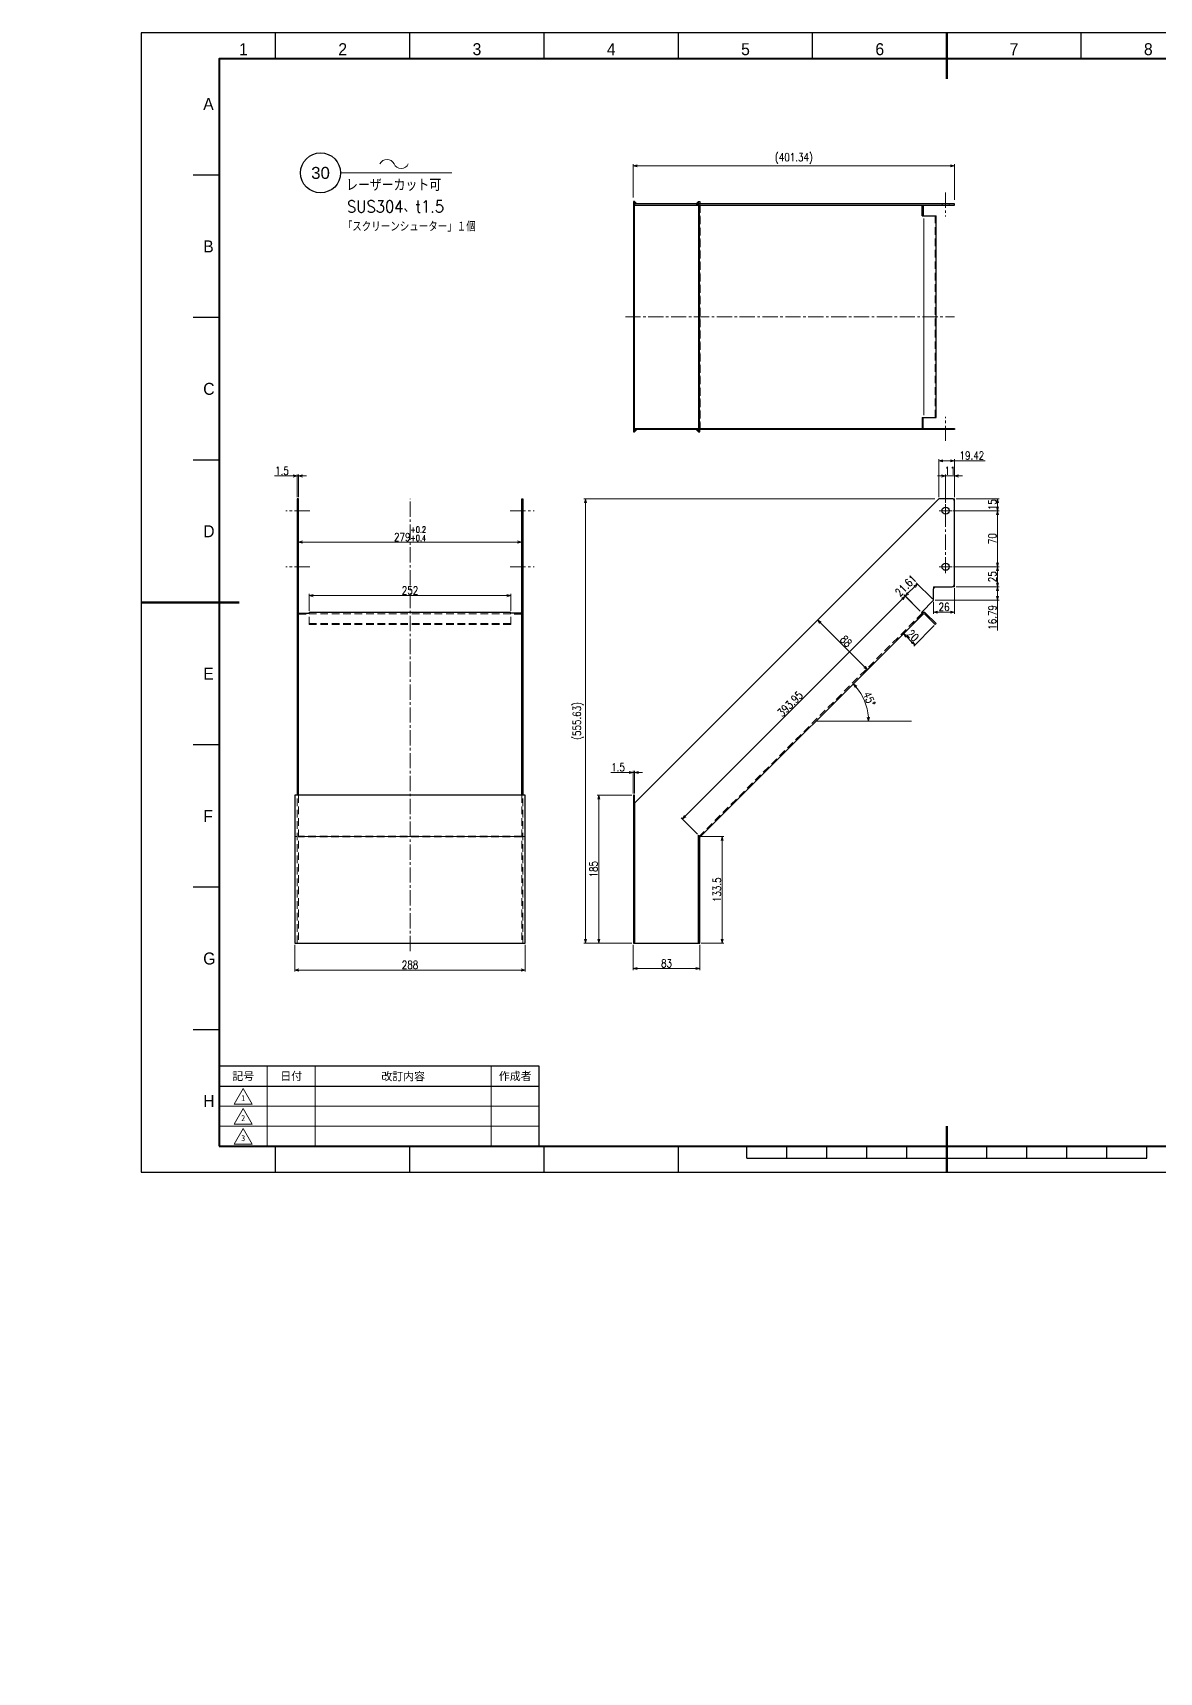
# Model space of a CAD drawing. Header units: millimetres. Extents: x 0 to 51411, y 0 to 16902.
# Drawn here: x 36009 to 37417, y 0 to 2049 of the extents above; entities that cross this region are included whole.
import ezdxf
from ezdxf import colors
from ezdxf.entities.mleader import LeaderData, LeaderLine
from ezdxf.enums import TextEntityAlignment as Align
from ezdxf.math import Vec2, Vec3

# ---------------------------------------------------------------- set-up
doc = ezdxf.new("R2010")
doc.units = ezdxf.units.MM
doc.linetypes.add('CENTER2', pattern=[28.575, 19.05, -3.175, 3.175, -3.175])
doc.linetypes.add('HIDDEN2', pattern=[4.7625, 3.175, -1.5875])
for name, color, linetype, lineweight in [('01_外形線', 7, 'Continuous', 25), ('02_細線', 5, 'Continuous', 13), ('03_かくれ線', 6, 'HIDDEN2', 13), ('04_中心線', 1, 'CENTER2', 9), ('06_文字', 7, 'Continuous', 13), ('07_寸法線', 3, 'Continuous', 9), ('99_図枠', 7, 'Continuous', 40)]:
    doc.layers.add(name, color=color, linetype=linetype, lineweight=lineweight)
doc.layers.add('10_補助線', color=8, linetype='Continuous', lineweight=13, plot=False)
doc.styles.add('KSS_TXT', font='txt.shx', dxfattribs={"bigfont": 'extfont2.shx'})
doc.styles.add('MS_G', font='MS Gothic.ttf')
doc.styles.get("Standard").update_dxf_attribs({"font": 'arial.ttf'})
doc.styles.add('寸法用', font='simplex.shx', dxfattribs={"width": 0.8, "bigfont": '@extfont2.shx'})
doc.styles.add('表題用', font='MS PGothic.ttf')
doc.dimstyles.new('機械製図用', dxfattribs={"dimtxt": 3.5, "dimasz": 3.5, "dimexe": 2, "dimexo": 0, "dimgap": 1.2, "dimtad": 1, "dimdsep": 46, "dimtxsty": '寸法用', "dimblk": 'OPEN30', "dimcen": 0, "dimclrd": 256, "dimclre": 256, "dimclrt": 7, "dimazin": 2, "dimtm": 1e-09, "dimtfac": 0.75, "dimtmove": 0, "dimatfit": 3, "dimldrblk": 'OPEN30', "dimfxl": 1, "dimlwd": -1, "dimlwe": -1, "dimarcsym": 0})

# ---------------------------------------------------------------- blocks, each defined once
blk = doc.blocks.new('_Open30')
at = {"color": 0, "linetype": 'ByBlock', "lineweight": -2}
for p, q in [((-1, 0.27), (0, 0)), ((0, 0), (-1, -0.27)), ((0, 0), (-1, 0))]:
    blk.add_line(p, q, dxfattribs=at)
blk = doc.blocks.new('*D1329')
at = {"layer": '07_寸法線', "transparency": 16777216}
for p, q in [((36759.3, 909.2), (36759.3, 877.5)), ((36842.3, 909.2), (36842.3, 877.5)), ((36764.3, 879.5), (36837.3, 879.5))]:
    blk.add_line(p, q, dxfattribs=at)
at = {"layer": 'Defpoints', "color": 0, "transparency": 16777216}
for p in [(36759.3, 911.2), (36842.3, 911.2), (36842.3, 879.5)]:
    blk.add_point(p, dxfattribs=at)
at = {"layer": '07_寸法線', "transparency": 16777216, "xscale": 5, "yscale": 5, "zscale": 5, "rotation": 180}
blk.add_blockref('_Open30', (36759.3, 879.5), dxfattribs=at)
at = {"layer": '07_寸法線', "transparency": 16777216, "xscale": 5, "yscale": 5, "zscale": 5}
blk.add_blockref('_Open30', (36842.3, 879.5), dxfattribs=at)
at = {"layer": '07_寸法線', "color": 7, "transparency": 16777216, "insert": (36800.8, 886), "char_height": 10, "attachment_point": 5, "style": '寸法用'}
blk.add_mtext('83', dxfattribs=at)
blk = doc.blocks.new('*D1324')
at = {"layer": '07_寸法線', "transparency": 16777216}
for p, q in [((36757.3, 1096.2), (36714.2, 1096.2)), ((36716.2, 1091.2), (36716.2, 916.2)), ((36757.3, 911.2), (36714.2, 911.2))]:
    blk.add_line(p, q, dxfattribs=at)
at = {"layer": 'Defpoints', "color": 0, "transparency": 16777216}
for p in [(36759.3, 1096.2), (36716.2, 911.2), (36759.3, 911.2)]:
    blk.add_point(p, dxfattribs=at)
at = {"layer": '07_寸法線', "transparency": 16777216, "xscale": 5, "yscale": 5, "zscale": 5}
for p, rotation in [((36716.2, 1096.2), 90), ((36716.2, 911.2), 270)]:
    blk.add_blockref('_Open30', p, dxfattribs=dict(at, rotation=rotation))
at = {"layer": '07_寸法線', "color": 7, "transparency": 16777216, "insert": (36709.7, 1003.7), "char_height": 10, "attachment_point": 5, "rotation": 90, "style": '寸法用'}
blk.add_mtext('185', dxfattribs=at)
blk = doc.blocks.new('*D1325')
at = {"layer": '07_寸法線', "transparency": 16777216}
for p, q in [((36759.3, 1843.2), (36759.3, 1884.8)), ((36764.3, 1882.8), (37155.7, 1882.8)), ((37160.7, 1840.2), (37160.7, 1884.8))]:
    blk.add_line(p, q, dxfattribs=at)
at = {"layer": 'Defpoints', "color": 0, "transparency": 16777216}
for p in [(37160.7, 1882.8), (36759.3, 1838.2), (37160.7, 1835.2)]:
    blk.add_point(p, dxfattribs=at)
at = {"layer": '07_寸法線', "transparency": 16777216, "xscale": 5, "yscale": 5, "zscale": 5, "rotation": 180}
blk.add_blockref('_Open30', (36759.3, 1882.8), dxfattribs=at)
at = {"layer": '07_寸法線', "transparency": 16777216, "xscale": 5, "yscale": 5, "zscale": 5}
blk.add_blockref('_Open30', (37160.7, 1882.8), dxfattribs=at)
at = {"layer": '07_寸法線', "color": 7, "transparency": 16777216, "insert": (36960, 1891.9), "char_height": 10, "attachment_point": 5, "style": '寸法用'}
blk.add_mtext('(401.34)', dxfattribs=at)
blk = doc.blocks.new('*D1326')
at = {"layer": '07_寸法線', "transparency": 16777216}
for p, q in [((36336.2, 909.2), (36336.2, 875.7)), ((36624.2, 909.2), (36624.2, 875.7)), ((36341.2, 877.7), (36619.2, 877.7))]:
    blk.add_line(p, q, dxfattribs=at)
at = {"layer": 'Defpoints', "color": 0, "transparency": 16777216}
for p in [(36336.2, 911.2), (36624.2, 911.2), (36624.2, 877.7)]:
    blk.add_point(p, dxfattribs=at)
at = {"layer": '07_寸法線', "transparency": 16777216, "xscale": 5, "yscale": 5, "zscale": 5, "rotation": 180}
blk.add_blockref('_Open30', (36336.2, 877.7), dxfattribs=at)
at = {"layer": '07_寸法線', "transparency": 16777216, "xscale": 5, "yscale": 5, "zscale": 5}
blk.add_blockref('_Open30', (36624.2, 877.7), dxfattribs=at)
at = {"layer": '07_寸法線', "color": 7, "transparency": 16777216, "insert": (36480.2, 884.2), "char_height": 10, "attachment_point": 5, "style": '寸法用'}
blk.add_mtext('288', dxfattribs=at)
blk = doc.blocks.new('*D1327')
at = {"layer": '07_寸法線', "transparency": 16777216}
for p, q in [((36340.7, 1410.6), (36340.7, 1410.6)), ((36345.7, 1412.6), (36614.7, 1412.6)), ((36619.7, 1410.6), (36619.7, 1410.6))]:
    blk.add_line(p, q, dxfattribs=at)
at = {"layer": 'Defpoints', "color": 0, "transparency": 16777216}
for p in [(36340.7, 1412.6), (36619.7, 1412.6), (36619.7, 1412.6)]:
    blk.add_point(p, dxfattribs=at)
at = {"layer": '07_寸法線', "transparency": 16777216, "xscale": 5, "yscale": 5, "zscale": 5, "rotation": 180}
blk.add_blockref('_Open30', (36340.7, 1412.6), dxfattribs=at)
at = {"layer": '07_寸法線', "transparency": 16777216, "xscale": 5, "yscale": 5, "zscale": 5}
blk.add_blockref('_Open30', (36619.7, 1412.6), dxfattribs=at)
at = {"layer": '07_寸法線', "color": 7, "transparency": 16777216, "insert": (36480.2, 1422.9), "char_height": 10, "attachment_point": 5, "style": '寸法用'}
blk.add_mtext('279{\\H7.5;\\S+0.2^ +0.4;}', dxfattribs=at)
blk = doc.blocks.new('*D1328')
at = {"layer": '07_寸法線', "transparency": 16777216}
for p, q in [((36844.3, 1044.7), (36872.4, 1044.7)), ((36870.4, 1039.7), (36870.4, 916.2)), ((36844.3, 911.2), (36872.4, 911.2))]:
    blk.add_line(p, q, dxfattribs=at)
at = {"layer": 'Defpoints', "color": 0, "transparency": 16777216}
for p in [(36842.3, 1044.7), (36842.3, 911.2), (36870.4, 911.2)]:
    blk.add_point(p, dxfattribs=at)
at = {"layer": '07_寸法線', "transparency": 16777216, "xscale": 5, "yscale": 5, "zscale": 5}
for p, rotation in [((36870.4, 1044.7), 90), ((36870.4, 911.2), 270)]:
    blk.add_blockref('_Open30', p, dxfattribs=dict(at, rotation=rotation))
at = {"layer": '07_寸法線', "color": 7, "transparency": 16777216, "insert": (36863.9, 978), "char_height": 10, "attachment_point": 5, "rotation": 90, "style": '寸法用'}
blk.add_mtext('133.5', dxfattribs=at)
blk = doc.blocks.new('*D1672')
at = {"layer": '07_寸法線', "transparency": 16777216}
for p, q in [((37136.3, 1466.8), (36697.6, 1466.8)), ((36699.6, 1461.8), (36699.6, 916.2)), ((36754.3, 911.2), (36697.6, 911.2))]:
    blk.add_line(p, q, dxfattribs=at)
at = {"layer": 'Defpoints', "color": 0, "transparency": 16777216}
for p in [(37141.3, 1466.8), (36699.6, 911.2), (36759.3, 911.2)]:
    blk.add_point(p, dxfattribs=at)
at = {"layer": '07_寸法線', "transparency": 16777216, "xscale": 5, "yscale": 5, "zscale": 5}
for p, rotation in [((36699.6, 1466.8), 90), ((36699.6, 911.2), 270)]:
    blk.add_blockref('_Open30', p, dxfattribs=dict(at, rotation=rotation))
at = {"layer": '07_寸法線', "color": 7, "transparency": 16777216, "insert": (36690.4, 1189), "char_height": 10, "attachment_point": 5, "rotation": 90, "style": '寸法用'}
blk.add_mtext('(555.63)', dxfattribs=at)
blk = doc.blocks.new('*D1673')
at = {"layer": '07_寸法線', "transparency": 16777216}
for p, q in [((36354.2, 1326.6), (36354.2, 1347.7)), ((36359.2, 1345.7), (36601.2, 1345.7)), ((36606.2, 1326.6), (36606.2, 1347.7))]:
    blk.add_line(p, q, dxfattribs=at)
at = {"layer": 'Defpoints', "color": 0, "transparency": 16777216}
for p in [(36606.2, 1345.7), (36354.2, 1324.6), (36606.2, 1324.6)]:
    blk.add_point(p, dxfattribs=at)
at = {"layer": '07_寸法線', "transparency": 16777216, "xscale": 5, "yscale": 5, "zscale": 5, "rotation": 180}
blk.add_blockref('_Open30', (36354.2, 1345.7), dxfattribs=at)
at = {"layer": '07_寸法線', "transparency": 16777216, "xscale": 5, "yscale": 5, "zscale": 5}
blk.add_blockref('_Open30', (36606.2, 1345.7), dxfattribs=at)
at = {"layer": '07_寸法線', "color": 7, "transparency": 16777216, "insert": (36480.2, 1352.2), "char_height": 10, "attachment_point": 5, "style": '寸法用'}
blk.add_mtext('252', dxfattribs=at)
blk = doc.blocks.new('*D1674')
at = {"layer": '07_寸法線', "transparency": 16777216}
for p, q in [((37121.2, 1322.3), (37095.6, 1296.7)), ((37100.6, 1294.6), (37107.6, 1287.6)), ((37135.3, 1308.2), (37109.8, 1282.6))]:
    blk.add_line(p, q, dxfattribs=at)
at = {"layer": 'Defpoints', "color": 0, "transparency": 16777216}
for p in [(37122.6, 1323.7), (37136.7, 1309.6), (37111.2, 1284)]:
    blk.add_point(p, dxfattribs=at)
at = {"layer": '07_寸法線', "transparency": 16777216, "xscale": 5, "yscale": 5, "zscale": 5}
for p, rotation in [((37097, 1298.2), 134.9999999999899), ((37111.2, 1284), 314.9999999999899)]:
    blk.add_blockref('_Open30', p, dxfattribs=dict(at, rotation=rotation))
at = {"layer": '07_寸法線', "color": 7, "transparency": 16777216, "insert": (37108.7, 1295.7), "char_height": 10, "attachment_point": 5, "rotation": 315, "style": '寸法用'}
blk.add_mtext('20', dxfattribs=at)
blk = doc.blocks.new('*D1675')
at = {"layer": '07_寸法線', "transparency": 16777216}
for p, q in [((36339.2, 1468.8), (36339.2, 1497.2)), ((36340.7, 1468.8), (36340.7, 1497.2)), ((36334.2, 1495.2), (36311, 1495.2)), ((36340.7, 1495.2), (36339.2, 1495.2)), ((36345.7, 1495.2), (36350.7, 1495.2))]:
    blk.add_line(p, q, dxfattribs=at)
at = {"layer": 'Defpoints', "color": 0, "transparency": 16777216}
for p in [(36339.2, 1495.2), (36339.2, 1466.8), (36340.7, 1466.8)]:
    blk.add_point(p, dxfattribs=at)
at = {"layer": '07_寸法線', "transparency": 16777216, "xscale": 5, "yscale": 5, "zscale": 5}
blk.add_blockref('_Open30', (36339.2, 1495.2), dxfattribs=at)
at = {"layer": '07_寸法線', "transparency": 16777216, "xscale": 5, "yscale": 5, "zscale": 5, "rotation": 180}
blk.add_blockref('_Open30', (36340.7, 1495.2), dxfattribs=at)
at = {"layer": '07_寸法線', "color": 7, "transparency": 16777216, "insert": (36320.1, 1501.7), "char_height": 10, "attachment_point": 5, "style": '寸法用'}
blk.add_mtext('1.5', dxfattribs=at)
blk = doc.blocks.new('*D1676')
at = {"layer": '07_寸法線', "transparency": 16777216}
for p, q in [((36754.3, 1124.6), (36731.1, 1124.6)), ((36759.3, 1098.2), (36759.3, 1126.6)), ((36760.8, 1124.6), (36759.3, 1124.6)), ((36760.8, 1098.2), (36760.8, 1126.6)), ((36765.8, 1124.6), (36770.8, 1124.6))]:
    blk.add_line(p, q, dxfattribs=at)
at = {"layer": 'Defpoints', "color": 0, "transparency": 16777216}
for p in [(36759.3, 1124.6), (36759.3, 1096.2), (36760.8, 1096.2)]:
    blk.add_point(p, dxfattribs=at)
at = {"layer": '07_寸法線', "transparency": 16777216, "xscale": 5, "yscale": 5, "zscale": 5}
blk.add_blockref('_Open30', (36759.3, 1124.6), dxfattribs=at)
at = {"layer": '07_寸法線', "transparency": 16777216, "xscale": 5, "yscale": 5, "zscale": 5, "rotation": 180}
blk.add_blockref('_Open30', (36760.8, 1124.6), dxfattribs=at)
at = {"layer": '07_寸法線', "color": 7, "transparency": 16777216, "insert": (36740.2, 1131.1), "char_height": 10, "attachment_point": 5, "style": '寸法用'}
blk.add_mtext('1.5', dxfattribs=at)
blk = doc.blocks.new('*D1677')
at = {"layer": '07_寸法線', "transparency": 16777216}
for p, q in [((37159.1, 1451.8), (37216.6, 1451.8)), ((37214.6, 1446.8), (37214.6, 1386.8)), ((37159.7, 1381.8), (37216.6, 1381.8))]:
    blk.add_line(p, q, dxfattribs=at)
at = {"layer": 'Defpoints', "color": 0, "transparency": 16777216}
for p in [(37157.1, 1451.8), (37157.7, 1381.8), (37214.6, 1381.8)]:
    blk.add_point(p, dxfattribs=at)
at = {"layer": '07_寸法線', "transparency": 16777216, "xscale": 5, "yscale": 5, "zscale": 5}
for p, rotation in [((37214.6, 1451.8), 90), ((37214.6, 1381.8), 270)]:
    blk.add_blockref('_Open30', p, dxfattribs=dict(at, rotation=rotation))
at = {"layer": '07_寸法線', "color": 7, "transparency": 16777216, "insert": (37208.1, 1416.8), "char_height": 10, "attachment_point": 5, "rotation": 90, "style": '寸法用'}
blk.add_mtext('70', dxfattribs=at)
blk = doc.blocks.new('*D1678')
at = {"layer": '07_寸法線', "transparency": 16777216}
for p, q in [((37162.7, 1381.8), (37216.6, 1381.8)), ((37214.6, 1376.8), (37214.6, 1361.8)), ((37162.7, 1356.8), (37216.6, 1356.8))]:
    blk.add_line(p, q, dxfattribs=at)
at = {"layer": 'Defpoints', "color": 0, "transparency": 16777216}
for p in [(37160.7, 1381.8), (37160.7, 1356.8), (37214.6, 1356.8)]:
    blk.add_point(p, dxfattribs=at)
at = {"layer": '07_寸法線', "transparency": 16777216, "xscale": 5, "yscale": 5, "zscale": 5}
for p, rotation in [((37214.6, 1381.8), 90), ((37214.6, 1356.8), 270)]:
    blk.add_blockref('_Open30', p, dxfattribs=dict(at, rotation=rotation))
at = {"layer": '07_寸法線', "color": 7, "transparency": 16777216, "insert": (37208.1, 1369.3), "char_height": 10, "attachment_point": 5, "rotation": 90, "style": '寸法用'}
blk.add_mtext('25', dxfattribs=at)
blk = doc.blocks.new('*D1679')
at = {"layer": '07_寸法線', "transparency": 16777216}
for p, q in [((37162.7, 1466.8), (37216.6, 1466.8)), ((37214.6, 1461.8), (37214.6, 1456.8)), ((37162.7, 1451.8), (37216.6, 1451.8))]:
    blk.add_line(p, q, dxfattribs=at)
at = {"layer": 'Defpoints', "color": 0, "transparency": 16777216}
for p in [(37160.7, 1466.8), (37160.7, 1451.8), (37214.6, 1451.8)]:
    blk.add_point(p, dxfattribs=at)
at = {"layer": '07_寸法線', "transparency": 16777216, "xscale": 5, "yscale": 5, "zscale": 5}
for p, rotation in [((37214.6, 1466.8), 90), ((37214.6, 1451.8), 270)]:
    blk.add_blockref('_Open30', p, dxfattribs=dict(at, rotation=rotation))
at = {"layer": '07_寸法線', "color": 7, "transparency": 16777216, "insert": (37208.1, 1459.3), "char_height": 10, "attachment_point": 5, "rotation": 90, "style": '寸法用'}
blk.add_mtext('15', dxfattribs=at)
blk = doc.blocks.new('*D1680')
at = {"layer": '07_寸法線', "transparency": 16777216}
for p, q in [((37149.7, 1461.8), (37149.7, 1497.2)), ((37160.7, 1468.8), (37160.7, 1497.2)), ((37144.7, 1495.2), (37139.7, 1495.2)), ((37149.7, 1495.2), (37160.7, 1495.2)), ((37165.7, 1495.2), (37170.7, 1495.2))]:
    blk.add_line(p, q, dxfattribs=at)
at = {"layer": 'Defpoints', "color": 0, "transparency": 16777216}
for p in [(37160.7, 1495.2), (37149.7, 1459.8), (37160.7, 1466.8)]:
    blk.add_point(p, dxfattribs=at)
at = {"layer": '07_寸法線', "transparency": 16777216, "xscale": 5, "yscale": 5, "zscale": 5}
blk.add_blockref('_Open30', (37149.7, 1495.2), dxfattribs=at)
at = {"layer": '07_寸法線', "transparency": 16777216, "xscale": 5, "yscale": 5, "zscale": 5, "rotation": 180}
blk.add_blockref('_Open30', (37160.7, 1495.2), dxfattribs=at)
at = {"layer": '07_寸法線', "color": 7, "transparency": 16777216, "insert": (37155.2, 1501.7), "char_height": 10, "attachment_point": 5, "style": '寸法用'}
blk.add_mtext('11', dxfattribs=at)
blk = doc.blocks.new('*D1681')
at = {"layer": '07_寸法線', "transparency": 16777216}
for p, q in [((37160.7, 1354.8), (37160.7, 1323)), ((37134.7, 1338), (37134.7, 1323)), ((37139.7, 1325), (37155.7, 1325))]:
    blk.add_line(p, q, dxfattribs=at)
at = {"layer": 'Defpoints', "color": 0, "transparency": 16777216}
for p in [(37160.7, 1356.8), (37134.7, 1340), (37160.7, 1325)]:
    blk.add_point(p, dxfattribs=at)
at = {"layer": '07_寸法線', "transparency": 16777216, "xscale": 5, "yscale": 5, "zscale": 5, "rotation": 180}
blk.add_blockref('_Open30', (37134.7, 1325), dxfattribs=at)
at = {"layer": '07_寸法線', "transparency": 16777216, "xscale": 5, "yscale": 5, "zscale": 5}
blk.add_blockref('_Open30', (37160.7, 1325), dxfattribs=at)
at = {"layer": '07_寸法線', "color": 7, "transparency": 16777216, "insert": (37147.7, 1331.5), "char_height": 10, "attachment_point": 5, "style": '寸法用'}
blk.add_mtext('26', dxfattribs=at)
blk = doc.blocks.new('*D1682')
at = {"layer": '07_寸法線', "transparency": 16777216}
for p, q in [((37162.7, 1356.8), (37216.6, 1356.8)), ((37136.7, 1340), (37216.6, 1340)), ((37214.6, 1351.8), (37214.6, 1345)), ((37214.6, 1340), (37214.6, 1302))]:
    blk.add_line(p, q, dxfattribs=at)
at = {"layer": 'Defpoints', "color": 0, "transparency": 16777216}
for p in [(37160.7, 1356.8), (37134.7, 1340), (37214.6, 1340)]:
    blk.add_point(p, dxfattribs=at)
at = {"layer": '07_寸法線', "transparency": 16777216, "xscale": 5, "yscale": 5, "zscale": 5}
for p, rotation in [((37214.6, 1356.8), 90), ((37214.6, 1340), 270)]:
    blk.add_blockref('_Open30', p, dxfattribs=dict(at, rotation=rotation))
at = {"layer": '07_寸法線', "color": 7, "transparency": 16777216, "insert": (37208.1, 1318.5), "char_height": 10, "attachment_point": 5, "rotation": 90, "style": '寸法用'}
blk.add_mtext('16.79', dxfattribs=at)
blk = doc.blocks.new('*D1683')
at = {"layer": '07_寸法線', "transparency": 16777216}
for p, q in [((37141.3, 1468.8), (37141.3, 1516.2)), ((37146.3, 1514.2), (37155.7, 1514.2)), ((37160.7, 1468.8), (37160.7, 1516.2)), ((37160.7, 1514.2), (37199.2, 1514.2))]:
    blk.add_line(p, q, dxfattribs=at)
at = {"layer": 'Defpoints', "color": 0, "transparency": 16777216}
for p in [(37160.7, 1514.2), (37141.3, 1466.8), (37160.7, 1466.8)]:
    blk.add_point(p, dxfattribs=at)
at = {"layer": '07_寸法線', "transparency": 16777216, "xscale": 5, "yscale": 5, "zscale": 5, "rotation": 180}
blk.add_blockref('_Open30', (37141.3, 1514.2), dxfattribs=at)
at = {"layer": '07_寸法線', "transparency": 16777216, "xscale": 5, "yscale": 5, "zscale": 5}
blk.add_blockref('_Open30', (37160.7, 1514.2), dxfattribs=at)
at = {"layer": '07_寸法線', "color": 7, "transparency": 16777216, "insert": (37182.4, 1520.7), "char_height": 10, "attachment_point": 5, "style": '寸法用'}
blk.add_mtext('19.42', dxfattribs=at)
blk = doc.blocks.new('*D1685')
at = {"layer": '07_寸法線', "transparency": 16777216}
for p, q in [((37110.8, 1356.8), (37102.6, 1348.6)), ((37133.3, 1341.5), (37113, 1361.8)), ((37118, 1326.2), (37097.7, 1346.5))]:
    blk.add_line(p, q, dxfattribs=at)
at = {"layer": 'Defpoints', "color": 0, "transparency": 16777216}
for p in [(37099.1, 1345.1), (37134.7, 1340), (37119.4, 1324.8)]:
    blk.add_point(p, dxfattribs=at)
at = {"layer": '07_寸法線', "transparency": 16777216, "xscale": 5, "yscale": 5, "zscale": 5}
for p, rotation in [((37114.4, 1360.4), 44.99999999220623), ((37099.1, 1345.1), 224.9999999922062)]:
    blk.add_blockref('_Open30', p, dxfattribs=dict(at, rotation=rotation))
at = {"layer": '07_寸法線', "color": 7, "transparency": 16777216, "insert": (37099.9, 1358.2), "char_height": 10, "attachment_point": 5, "rotation": 45, "style": '寸法用'}
blk.add_mtext('21.61', dxfattribs=at)
blk = doc.blocks.new('*D1686')
at = {"layer": '07_寸法線', "transparency": 16777216}
for p, q in [((37095.6, 1341.5), (36824.1, 1070)), ((37118, 1326.2), (37097.7, 1346.4)), ((36839.4, 1047.6), (36819.2, 1067.9))]:
    blk.add_line(p, q, dxfattribs=at)
at = {"layer": 'Defpoints', "color": 0, "transparency": 16777216}
for p in [(37119.4, 1324.8), (36820.6, 1066.5), (36840.8, 1046.2)]:
    blk.add_point(p, dxfattribs=at)
at = {"layer": '07_寸法線', "transparency": 16777216, "xscale": 5, "yscale": 5, "zscale": 5}
for p, rotation in [((37099.1, 1345), 45.00000000042318), ((36820.6, 1066.5), 225.0000000004232)]:
    blk.add_blockref('_Open30', p, dxfattribs=dict(at, rotation=rotation))
at = {"layer": '07_寸法線', "color": 7, "transparency": 16777216, "insert": (36955.3, 1210.3), "char_height": 10, "attachment_point": 5, "rotation": 45, "style": '寸法用'}
blk.add_mtext('393.95', dxfattribs=at)
blk = doc.blocks.new('*D1687')
at = {"layer": '07_寸法線', "transparency": 16777216}
for p, q in [((36984.9, 1310.5), (36991, 1316.6)), ((36993.2, 1311.7), (37048.3, 1256.5)), ((37047.2, 1248.3), (37053.3, 1254.4))]:
    blk.add_line(p, q, dxfattribs=at)
at = {"layer": 'Defpoints', "color": 0, "transparency": 16777216}
for p in [(36983.5, 1309.1), (37051.9, 1253), (37045.8, 1246.9)]:
    blk.add_point(p, dxfattribs=at)
at = {"layer": '07_寸法線', "transparency": 16777216, "xscale": 5, "yscale": 5, "zscale": 5}
for p, rotation in [((36989.6, 1315.2), 134.9999999999966), ((37051.9, 1253), 314.9999999999966)]:
    blk.add_blockref('_Open30', p, dxfattribs=dict(at, rotation=rotation))
at = {"layer": '07_寸法線', "color": 7, "transparency": 16777216, "insert": (37025.3, 1288.7), "char_height": 10, "attachment_point": 5, "rotation": 315, "style": '寸法用'}
blk.add_mtext('88', dxfattribs=at)
blk = doc.blocks.new('*D1688')
at = {"layer": '07_寸法線', "transparency": 16777216}
blk.add_arc((36987.8, 1188.9), 65.5, 4.3739, 40.6261, dxfattribs=at)
at = {"layer": 'Defpoints', "color": 0, "transparency": 16777216}
for p in [(37121.5, 1322.6), (36987.8, 1188.9), (37051.1, 1205.9), (37107, 1188.9), (36843, 1044.1)]:
    blk.add_point(p, dxfattribs=at)
at = {"layer": '07_寸法線', "transparency": 16777216, "xscale": 5, "yscale": 5, "zscale": 5}
for p, rotation in [((37034.1, 1235.2), 132.8130455193495), ((37053.3, 1188.9), 272.1869544806497)]:
    blk.add_blockref('_Open30', p, dxfattribs=dict(at, rotation=rotation))
at = {"layer": '07_寸法線', "color": 7, "transparency": 16777216, "insert": (37054.3, 1216.5), "char_height": 10, "attachment_point": 5, "rotation": 292.5, "style": '寸法用'}
blk.add_mtext('45°', dxfattribs=at)
blk = doc.blocks.new('AM_BALLOON1')
at = {"transparency": 16777216}
blk.add_circle((0, 0), 5, dxfattribs=at)
blk.add_attdef('B_NUMBER', text='', height=3, dxfattribs=at).set_placement((0, 0), align=Align.MIDDLE_CENTER)
blk = doc.blocks.new('_OPEN')
at = {"color": 0, "linetype": 'ByBlock'}
for p, q in [((-1, 0.17), (0, 0)), ((0, 0), (-1, -0.17)), ((0, 0), (-1, 0))]:
    blk.add_line(p, q, dxfattribs=at)
blk = doc.blocks.new('p1ba05')
for centre, start, end in [((-2.95, 0.29), 24.2276, 155.5758), ((0, 1.62), 204.2276, 335.5758)]:
    blk.add_arc(centre, 1.62, start, end)

msp = doc.modelspace()

# ---------------------------------------------------------------- hatches: boundary and pattern name
at = {"layer": '01_外形線'}
h = msp.add_hatch(color=256, dxfattribs=at)
h.dxf.hatch_style = 1
h.paths.add_polyline_path([(36763.841, 1835.2), (36760.841, 1838.2), (36760.841, 1835.2)])
h = msp.add_hatch(color=256, dxfattribs=at)
h.dxf.hatch_style = 1
h.paths.add_polyline_path([(36840.841, 1835.2), (36840.841, 1838.2), (36837.841, 1835.2)])
h = msp.add_hatch(color=256, dxfattribs=at)
h.dxf.hatch_style = 1
h.paths.add_polyline_path([(36760.841, 1553.2), (36760.841, 1550.2), (36763.841, 1553.2)])
h = msp.add_hatch(color=256, dxfattribs=at)
h.dxf.hatch_style = 1
h.paths.add_polyline_path([(36837.841, 1553.2), (36840.841, 1550.2), (36840.841, 1553.2)])
h = msp.add_hatch(color=256, dxfattribs=at)
h.dxf.hatch_style = 1
h.paths.add_polyline_path([(36840.841, 1046.204), (36840.841, 1044.704), (36842.341, 1044.704)])

# ---------------------------------------------------------------- linework, layer by layer
for p, q in [((36840.841, 1833.7), (36840.841, 1554.7)), ((36841.901, 1553.2), (36841.901, 1833.7)), ((37120.466, 1820.2), (37120.466, 1833.7)), ((37121.527, 1833.7), (37121.527, 1820.2)), ((37120.466, 1820.2), (37137.79, 1820.2)), ((37137.79, 1568.2), (37137.79, 1820.2)), ((37120.466, 1568.2), (37137.79, 1568.2)), ((37120.466, 1568.2), (37120.466, 1554.7)), ((37121.527, 1554.7), (37121.527, 1568.2)), ((36340.747, 1323.708), (36354.247, 1323.708)), ((36606.247, 1324.586), (36354.247, 1324.586)), ((36354.247, 1323.708), (36354.247, 1324.586)), ((36606.247, 1323.708), (36606.247, 1324.586)), ((36619.747, 1323.708), (36606.247, 1323.708)), ((37123.648, 1322.647), (37136.729, 1309.566)), ((37124.709, 1323.708), (37137.79, 1310.626)), ((37136.729, 1309.566), (37137.79, 1310.626))]:
    msp.add_line(p, q, dxfattribs=at)
for points in [[(36760.841, 1550.2), (36760.841, 1838.2), (36759.341, 1838.2), (36759.341, 1550.2)], [(36760.841, 1833.7), (37160.684, 1833.7), (37160.684, 1835.2), (36760.841, 1835.2)], [(36760.841, 1554.7), (37160.684, 1554.7), (37160.684, 1553.2), (36760.841, 1553.2)], [(36624.247, 1096.204), (36336.247, 1096.204), (36336.247, 911.204), (36624.247, 911.204)], [(36760.841, 1096.204), (36759.341, 1096.204), (36759.341, 911.204), (36760.841, 911.204)], [(36840.841, 911.204), (36842.341, 911.204), (36842.341, 1044.704), (36840.841, 1044.704)]]:
    msp.add_lwpolyline(points, close=True, dxfattribs=at)
for points in [[(36760.841, 1835.2), (36760.841, 1838.2), (36763.841, 1835.2), (36760.841, 1835.2)], [(36840.841, 1835.2), (36840.841, 1838.2), (36837.841, 1835.2), (36840.841, 1835.2)], [(36840.841, 1835.2), (36840.841, 1838.2), (36842.341, 1838.2), (36842.341, 1835.2)], [(36760.841, 1553.2), (36760.841, 1550.2), (36763.841, 1553.2), (36760.841, 1553.2)], [(36840.841, 1553.2), (36840.841, 1550.2), (36837.841, 1553.2), (36840.841, 1553.2)], [(36840.841, 1553.2), (36840.841, 1550.2), (36842.341, 1550.2), (36842.341, 1553.2)], [(36340.747, 1096.204), (36340.747, 1466.836), (36339.247, 1466.836), (36339.247, 1096.204)], [(36619.747, 1096.204), (36619.747, 1466.836), (36621.247, 1466.836), (36621.247, 1096.204)]]:
    msp.add_lwpolyline(points, dxfattribs=at)
msp.add_lwpolyline([(37121.527, 1322.647), (37119.405, 1324.768), (37134.684, 1340.047), (37134.684, 1353.832, -0.41421356), (37137.684, 1356.832), (37157.684, 1356.832, 0.41421356), (37160.684, 1359.832), (37160.684, 1463.836, 0.41421356), (37157.684, 1466.836), (37142.508, 1466.836, 0.19891237), (37140.386, 1465.957), (36760.841, 1086.412), (36760.841, 911.204), (36840.841, 911.204), (36840.841, 1046.204), (36842.962, 1044.082), (37121.527, 1322.647)], format="xyb", dxfattribs=at)
for centre in [(37149.684, 1451.832), (37149.684, 1381.832)]:
    msp.add_circle(centre, 4.5, dxfattribs=at)
for radius in [3, 1.5]:
    msp.add_arc((37122.587, 1321.586), radius, 45, 135, dxfattribs=at)
at = {"layer": '02_細線'}
msp.add_line((37122.587, 1571.2), (37122.587, 1817.2), dxfattribs=at)
at = {"layer": '03_かくれ線', "ltscale": 3}
for p, q in [((36840.841, 1835.2), (36840.841, 1833.7)), ((36842.341, 1835.2), (36842.341, 1553.2)), ((36842.962, 1833.7), (36842.962, 1553.2)), ((37145.184, 1835.2), (37145.184, 1833.7)), ((37154.184, 1835.2), (37154.184, 1833.7)), ((37136.729, 1568.2), (37136.729, 1820.2)), ((36840.841, 1553.2), (36840.841, 1554.7)), ((37145.184, 1553.2), (37145.184, 1554.7)), ((37154.184, 1553.2), (37154.184, 1554.7)), ((36340.747, 1456.332), (36339.247, 1456.332)), ((36619.747, 1456.332), (36621.247, 1456.332)), ((36340.747, 1447.332), (36339.247, 1447.332)), ((36619.747, 1447.332), (36621.247, 1447.332)), ((36340.747, 1386.332), (36339.247, 1386.332)), ((36340.747, 1377.332), (36339.247, 1377.332)), ((36619.747, 1386.332), (36621.247, 1386.332)), ((36619.747, 1377.332), (36621.247, 1377.332)), ((36340.747, 1322.647), (36354.247, 1322.647)), ((36354.247, 1309.566), (36354.247, 1323.708)), ((36606.247, 1323.086), (36354.247, 1323.086)), ((36606.247, 1309.566), (36606.247, 1323.708)), ((36619.747, 1322.647), (36606.247, 1322.647)), ((37120.466, 1323.708), (36841.901, 1045.143)), ((36606.247, 1310.626), (36354.247, 1310.626)), ((36606.247, 1309.566), (36354.247, 1309.566)), ((36619.747, 1045.143), (36340.747, 1045.143)), ((36619.747, 1044.082), (36340.747, 1044.082))]:
    msp.add_line(p, q, dxfattribs=at)
for points in [[(36340.747, 1096.204), (36340.747, 911.204), (36339.247, 911.204), (36339.247, 1096.204)], [(36619.747, 1096.204), (36619.747, 911.204), (36621.247, 911.204), (36621.247, 1096.204)]]:
    msp.add_lwpolyline(points, dxfattribs=at)
msp.add_lwpolyline([(36336.247, 911.204), (36624.247, 911.204), (36624.247, 1044.704), (36336.247, 1044.704)], close=True, dxfattribs=at)
at = {"layer": '04_中心線'}
for p, q in [((37149.684, 1849.45), (37149.684, 1819.45)), ((36749.341, 1694.2), (37160.684, 1694.2)), ((37149.684, 1538.95), (37149.684, 1568.95)), ((36480.247, 901.204), (36480.247, 1466.836)), ((37149.684, 1459.832), (37149.684, 1443.832)), ((37149.684, 1374.491), (37149.684, 1459.173)), ((36354.997, 1451.832), (36324.997, 1451.832)), ((36605.497, 1451.832), (36635.497, 1451.832)), ((37157.684, 1451.832), (37141.684, 1451.832)), ((36354.997, 1381.832), (36324.997, 1381.832)), ((36605.497, 1381.832), (36635.497, 1381.832)), ((37157.684, 1381.832), (37141.684, 1381.832)), ((37149.684, 1389.832), (37149.684, 1373.832))]:
    msp.add_line(p, q, dxfattribs=at)
at = {"layer": '07_寸法線'}
for p, q in [((36393.379, 1874.011), (36532.351, 1874.011)), ((36987.805, 1188.925), (37107.012, 1188.925))]:
    msp.add_line(p, q, dxfattribs=at)
at = {"layer": '10_補助線'}
for points in [[(37142.508, 1466.836), (37141.265, 1466.836), (37140.386, 1465.957)], [(37160.684, 1463.836), (37160.684, 1466.836), (37157.684, 1466.836)], [(37137.684, 1356.832), (37134.684, 1356.832), (37134.684, 1353.832)], [(37160.684, 1359.832), (37160.684, 1356.832), (37157.684, 1356.832)]]:
    msp.add_lwpolyline(points, dxfattribs=at)
at = {"layer": '99_図枠', "lineweight": 25}
for p, q in [((36312.125, 2016.666), (36312.125, 2049.166)), ((36479.95, 2016.666), (36479.95, 2049.166)), ((36647.775, 2016.666), (36647.775, 2049.166)), ((36815.6, 2016.666), (36815.6, 2049.166)), ((36983.425, 2016.666), (36983.425, 2049.166)), ((37319.075, 2016.666), (37319.075, 2049.166)), ((36241.7, 1871.152), (36209.2, 1871.152)), ((36241.7, 1693.137), (36209.2, 1693.137)), ((36241.7, 1515.123), (36209.2, 1515.123)), ((36241.7, 1159.094), (36209.2, 1159.094)), ((36241.7, 981.08), (36209.2, 981.08)), ((36241.7, 803.065), (36209.2, 803.065)), ((36241.7, 732.551), (36641.7, 732.551)), ((36312.125, 625.051), (36312.125, 657.551)), ((36479.95, 625.051), (36479.95, 657.551)), ((36647.775, 625.051), (36647.775, 657.551)), ((36815.6, 625.051), (36815.6, 657.551)), ((36901.25, 642.551), (36901.25, 657.551)), ((36951.25, 642.551), (36951.25, 657.551)), ((37001.25, 642.551), (37001.25, 657.551)), ((37051.25, 642.551), (37051.25, 657.551)), ((37101.25, 642.551), (37101.25, 657.551)), ((37201.25, 642.551), (37201.25, 657.551)), ((37251.25, 642.551), (37251.25, 657.551)), ((37301.25, 642.551), (37301.25, 657.551)), ((37351.25, 642.551), (37351.25, 657.551)), ((37401.25, 642.551), (37401.25, 657.551)), ((36901.25, 642.551), (37401.25, 642.551))]:
    msp.add_line(p, q, dxfattribs=at)
at = {"layer": '99_図枠', "lineweight": 53}
for p, q in [((37151.25, 2049.166), (37151.25, 1991.666)), ((36144.3, 1337.109), (36266.7, 1337.109)), ((37151.25, 625.051), (37151.25, 682.551))]:
    msp.add_line(p, q, dxfattribs=at)
at = {"layer": '99_図枠', "lineweight": 13}
for p, q in [((36301.7, 657.551), (36301.7, 757.551)), ((36361.7, 657.551), (36361.7, 757.551)), ((36581.7, 657.551), (36581.7, 757.551)), ((36241.7, 707.551), (36641.7, 707.551)), ((36241.7, 682.551), (36641.7, 682.551))]:
    msp.add_line(p, q, dxfattribs=at)
at = {"layer": '99_図枠'}
msp.add_lwpolyline([(36241.7, 657.551), (38125.7, 657.551), (38125.7, 2016.666), (36241.7, 2016.666)], close=True, dxfattribs=at)
at = {"layer": '99_図枠', "lineweight": 25}
msp.add_lwpolyline([(36241.7, 657.551), (36641.7, 657.551), (36641.7, 757.551), (36241.7, 757.551)], close=True, dxfattribs=at)
at = {"layer": '99_図枠', "lineweight": 13}
for points in [[(36260.45, 710.206), (36271.7, 729.692), (36282.95, 710.206), (36260.45, 710.206)], [(36260.45, 685.206), (36271.7, 704.692), (36282.95, 685.206), (36260.45, 685.206)], [(36260.45, 660.206), (36271.7, 679.692), (36282.95, 660.206), (36260.45, 660.206)]]:
    msp.add_lwpolyline(points, dxfattribs=at)
at = {"layer": 'Defpoints'}
msp.add_lwpolyline([(36144.3, 625.051), (38158.2, 625.051), (38158.2, 2049.166), (36144.3, 2049.166)], close=True, dxfattribs=at)

# ---------------------------------------------------------------- block references
at = {"layer": '07_寸法線', "xscale": 5.99963636363636, "yscale": 5.99963636363636, "zscale": 5.99963636363636}
msp.add_blockref('p1ba05', (36469.159, 1879.481), dxfattribs=at)

# ---------------------------------------------------------------- texts
at = {"layer": '06_文字', "color": 3, "style": 'KSS_TXT', "width": 0.9}
for s, height, p in [('レーザーカット可', 15, (36400.288, 1851.419)), ('SUS304、t1.5', 15, (36401.486, 1824.5)), ('「スクリーンシューター」１個', 12, (36396.086, 1800.869))]:
    msp.add_text(s, height=height, dxfattribs=at).set_placement(p)
at = {"layer": '99_図枠', "lineweight": 13, "style": '表題用'}
for s, p in [('1', (36272.011, 2016.666)), ('2', (36396.038, 2016.666)), ('3', (36563.863, 2016.666)), ('4', (36731.688, 2016.666)), ('5', (36899.513, 2016.666)), ('6', (37067.338, 2016.666)), ('7', (37235.163, 2016.666)), ('8', (37402.988, 2016.666))]:
    msp.add_text(s, height=15, dxfattribs=at).set_placement(p, align=Align.BOTTOM_CENTER)
for s, p in [('A', (36221.7, 1960.159)), ('B', (36221.7, 1782.145)), ('C', (36221.7, 1604.13)), ('D', (36221.7, 1426.116)), ('E', (36221.7, 1248.101)), ('F', (36221.7, 1070.087)), ('G', (36221.7, 892.073)), ('H', (36221.7, 714.058))]:
    msp.add_text(s, height=15, dxfattribs=at).set_placement(p, align=Align.MIDDLE_LEFT)
at = {"layer": '99_図枠', "style": '表題用'}
for s, p in [('記号', (36271.7, 745.051)), ('日付', (36331.7, 745.051)), ('作成者', (36611.7, 745.051))]:
    msp.add_text(s, height=10, dxfattribs=at).set_placement(p, align=Align.MIDDLE_CENTER)
msp.add_text('改訂内容', height=10, dxfattribs=at).set_placement((36471.7, 745.051), align=Align.MIDDLE)
at = {"layer": '99_図枠', "lineweight": 13, "style": 'MS_G'}
for s, p in [('1', (36271.7, 717.551)), ('2', (36271.7, 692.551)), ('3', (36271.7, 667.551))]:
    msp.add_text(s, height=7.5, dxfattribs=at).set_placement(p, align=Align.MIDDLE)

# ---------------------------------------------------------------- dimensions: what is measured, and where the dimension line sits
at = {"layer": '07_寸法線'}
dim = msp.add_linear_dim(base=(37160.684, 1882.785), p1=(36759.341, 1838.2), p2=(37160.684, 1835.2), text='(<>)', dimstyle='機械製図用', override={"dimtxt": 10, "dimasz": 5, "dimexo": 5, "dimgap": 1.5}, dxfattribs=at)
dim.commit()
dim.dimension.update_dxf_attribs({"geometry": '*D1325', "text_midpoint": (36960.012, 1891.904)})
for base, p1, p2, override, picture, middle in [((37160.684, 1514.224), (37141.265, 1466.836), (37160.684, 1466.836), {"dimtxt": 10, "dimasz": 5, "dimexo": 2, "dimgap": 1.5}, '*D1683', (37182.422, 1520.724)), ((37160.684, 1495.191), (37149.684, 1459.832), (37160.684, 1466.836), {"dimtxt": 10, "dimasz": 5, "dimexo": 2, "dimgap": 1.5}, '*D1680', (37155.184, 1501.691)), ((36619.747, 1412.632), (36340.747, 1412.632), (36619.747, 1412.632), {"dimtxt": 10, "dimasz": 5, "dimexo": 2, "dimgap": 1.5, "dimtol": 1, "dimtp": 0.2, "dimtm": -0.4}, '*D1327', (36480.247, 1422.882)), ((36606.247, 1345.749), (36354.247, 1324.586), (36606.247, 1324.586), {"dimtxt": 10, "dimasz": 5, "dimexo": 2, "dimgap": 1.5}, '*D1673', (36480.247, 1352.249)), ((37160.684, 1324.955), (37134.684, 1340.047), (37160.684, 1356.832), {"dimtxt": 10, "dimasz": 5, "dimexo": 2, "dimgap": 1.5}, '*D1681', (37147.684, 1331.455)), ((36624.247, 877.688), (36336.247, 911.204), (36624.247, 911.204), {"dimtxt": 10, "dimasz": 5, "dimexo": 2, "dimgap": 1.5}, '*D1326', (36480.247, 884.188)), ((36842.341, 879.509), (36759.341, 911.204), (36842.341, 911.204), {"dimtxt": 10, "dimasz": 5, "dimexo": 2, "dimgap": 1.5}, '*D1329', (36800.841, 886.009))]:
    dim = msp.add_linear_dim(base=base, p1=p1, p2=p2, dimstyle='機械製図用', override=override, dxfattribs=at)
    dim.commit()
    dim.dimension.update_dxf_attribs({"geometry": picture, "text_midpoint": middle})
for base, p1, p2, picture, middle in [((36339.247, 1495.191), (36340.747, 1466.836), (36339.247, 1466.836), '*D1675', (36320.128, 1495.191)), ((36759.341, 1124.559), (36760.841, 1096.204), (36759.341, 1096.204), '*D1676', (36740.222, 1124.559))]:
    dim = msp.add_linear_dim(base=base, p1=p1, p2=p2, dimstyle='機械製図用', override={"dimtxt": 10, "dimasz": 5, "dimexo": 2, "dimgap": 1.5}, dxfattribs=at)
    dim.commit()
    dim.dimension.update_dxf_attribs({"geometry": picture, "text_midpoint": middle, "dimtype": 160})
dim = msp.add_linear_dim(base=(36699.561, 911.204), p1=(37141.265, 1466.836), p2=(36759.341, 911.204), angle=270, text='(<>)', dimstyle='機械製図用', override={"dimtxt": 10, "dimasz": 5, "dimexo": 5, "dimgap": 1.5}, dxfattribs=at)
dim.commit()
dim.dimension.update_dxf_attribs({"geometry": '*D1672', "text_midpoint": (36690.442, 1189.02)})
for base, p1, p2, picture, middle in [((37214.629, 1451.832), (37160.684, 1466.836), (37160.684, 1451.832), '*D1679', (37208.129, 1459.334)), ((37214.629, 1381.832), (37157.063, 1451.832), (37157.684, 1381.832), '*D1677', (37208.129, 1416.832)), ((37214.629, 1356.832), (37160.684, 1381.832), (37160.684, 1356.832), '*D1678', (37208.129, 1369.332)), ((37214.6293, 1340.047), (37160.684, 1356.8323), (37134.684, 1340.047), '*D1682', (37208.1293, 1318.4994)), ((36716.247, 911.204), (36759.341, 1096.204), (36759.341, 911.204), '*D1324', (36709.747, 1003.704)), ((36870.419, 911.204), (36842.341, 1044.704), (36842.341, 911.204), '*D1328', (36863.919, 977.954))]:
    dim = msp.add_linear_dim(base=base, p1=p1, p2=p2, angle=270, dimstyle='機械製図用', override={"dimtxt": 10, "dimasz": 5, "dimexo": 2, "dimgap": 1.5}, dxfattribs=at)
    dim.commit()
    dim.dimension.update_dxf_attribs({"geometry": picture, "text_midpoint": middle})
dim = msp.add_linear_dim(base=(37099.086, 1345.088), p1=(37134.684, 1340.047), p2=(37119.405, 1324.768), angle=225, dimstyle='機械製図用', override={"dimtxt": 10, "dimasz": 5, "dimexo": 2, "dimgap": 1.5, "dimtmove": 2}, dxfattribs=at)
dim.commit()
dim.dimension.update_dxf_attribs({"geometry": '*D1685', "text_midpoint": (37099.91, 1358.197), "dimtype": 161})
for p1, p2, distance, picture, middle in [((37119.405, 1324.768), (36840.841, 1046.204), -28.654, '*D1686', (36955.266, 1210.343)), ((36983.527, 1309.098), (37045.752, 1246.873), 8.629, '*D1687', (37025.337, 1288.683)), ((37122.587, 1323.708), (37136.729, 1309.566), -36.132, '*D1674', (37108.705, 1295.684))]:
    dim = msp.add_aligned_dim(p1=p1, p2=p2, distance=distance, dimstyle='機械製図用', override={"dimtxt": 10, "dimasz": 5, "dimexo": 2, "dimgap": 1.5}, dxfattribs=at)
    dim.commit()
    dim.dimension.update_dxf_attribs({"geometry": picture, "text_midpoint": middle})
dim = msp.add_angular_dim_2l(base=(37051.086, 1205.881), line1=((36987.805, 1188.925), (37107.012, 1188.925)), line2=((36842.962, 1044.082), (37121.527, 1322.647)), dimstyle='機械製図用', override={"dimtxt": 10, "dimasz": 5, "dimexo": 2, "dimgap": 1.5}, dxfattribs=at)
dim.commit()
dim.dimension.update_dxf_attribs({"geometry": '*D1688', "text_midpoint": (37054.336, 1216.483)})

# ---------------------------------------------------------------- leaders
ml = msp.add_multileader_block('Standard', dxfattribs=at)
ml.set_content('AM_BALLOON1', color=256, scale=4.99969697)
ml.set_attribute('B_NUMBER', '30', width=0)
ml.set_leader_properties(color=256, linetype='ByLayer', lineweight=-1)
ml.set_arrow_properties(name='OPEN')
ml.build(insert=Vec2(0, 0))
ml.multileader.update_dxf_attribs({"leader_type": 0, "has_dogleg": 0, "text_right_attachment_type": 6, "dogleg_length": 0, "arrow_head_size": 2.5, "scale": 2.5, "block_connection_type": 1})
ctx = ml.context
ctx.base_point, ctx.scale, ctx.char_height, ctx.arrow_head_size, ctx.landing_gap_size, ctx.plane_origin = Vec3(36368.352, 1874.031), 2.5, 5, 2.5, 2.5, Vec3(36368.352, 1874.031)
ctx.right_attachment, ctx.attachment_type = 6, 1
notes = []
notes.append((ctx, [(0, (0, 0, 0), (0, 0), (1, 0), 1, [])]))
ctx.block.insert = Vec3(36368.352, 1874.031)
ml = msp.add_multileader_block('Standard', dxfattribs=at)
ml.set_content('AM_BALLOON1', color=256, scale=4.99969697)
ml.set_attribute('B_NUMBER', '31', width=0)
ml.set_leader_properties(color=256, linetype='ByLayer', lineweight=-1)
ml.set_arrow_properties(name='OPEN')
ml.build(insert=Vec2(0, 0))
ml.multileader.update_dxf_attribs({"leader_type": 0, "has_dogleg": 0, "text_right_attachment_type": 6, "dogleg_length": 0, "arrow_head_size": 2.5, "scale": 2.5, "block_connection_type": 1})
ctx = ml.context
ctx.base_point, ctx.scale, ctx.char_height, ctx.arrow_head_size, ctx.landing_gap_size, ctx.plane_origin = Vec3(37494.708, 1874.031), 2.5, 5, 2.5, 2.5, Vec3(37494.708, 1874.031)
ctx.right_attachment, ctx.attachment_type = 6, 1
notes.append((ctx, [(0, (0, 0, 0), (0, 0), (1, 0), 1, [])]))
ctx.block.insert = Vec3(37494.708, 1874.031)
ml = msp.add_multileader_block('Standard', dxfattribs=at)
ml.set_content('AM_BALLOON1', color=256, scale=3.49978788)
ml.set_attribute('B_NUMBER', '1', width=0)
ml.set_leader_properties(color=256, linetype='ByLayer', lineweight=-1)
ml.set_arrow_properties(name='OPEN')
ml.build(insert=Vec2(0, 0))
ml.multileader.update_dxf_attribs({"leader_type": 0, "has_dogleg": 0, "text_right_attachment_type": 6, "dogleg_length": 0, "arrow_head_size": 1.75, "scale": 2.5, "block_connection_type": 1})
ctx = ml.context
ctx.base_point, ctx.scale, ctx.char_height, ctx.arrow_head_size, ctx.landing_gap_size, ctx.plane_origin = Vec3(43910.767, 1565.525), 2.5, 3.5, 1.75, 1.75, Vec3(43910.767, 1565.525)
ctx.right_attachment, ctx.attachment_type = 6, 1
notes.append((ctx, [(0, (0, 0, 0), (0, 0), (1, 0), 1, [])]))
ctx.block.insert = Vec3(43910.767, 1565.525)
ml = msp.add_multileader_block('Standard', dxfattribs=at)
ml.set_content('AM_BALLOON1', color=256, scale=3.49978788)
ml.set_attribute('B_NUMBER', '2', width=0)
ml.set_leader_properties(color=256, linetype='ByLayer', lineweight=-1)
ml.set_arrow_properties(name='OPEN')
ml.build(insert=Vec2(0, 0))
ml.multileader.update_dxf_attribs({"leader_type": 0, "has_dogleg": 0, "text_right_attachment_type": 6, "dogleg_length": 0, "arrow_head_size": 1.75, "scale": 2.5, "block_connection_type": 1})
ctx = ml.context
ctx.base_point, ctx.scale, ctx.char_height, ctx.arrow_head_size, ctx.landing_gap_size, ctx.plane_origin = Vec3(44674.034, 1385.933), 2.5, 3.5, 1.75, 1.75, Vec3(44674.034, 1385.933)
ctx.right_attachment, ctx.attachment_type = 6, 1
notes.append((ctx, [(0, (0, 0, 0), (0, 0), (1, 0), 1, [])]))
ctx.block.insert = Vec3(44674.034, 1385.933)
ml = msp.add_multileader_block('Standard', dxfattribs=at)
ml.set_content('AM_BALLOON1', color=256, scale=1.24992424)
ml.set_attribute('B_NUMBER', '1', width=0)
ml.set_leader_properties(color=256, linetype='ByLayer', lineweight=-1)
ml.set_arrow_properties(name='OPEN')
ml.build(insert=Vec2(0, 0))
ml.multileader.update_dxf_attribs({"leader_type": 0, "has_dogleg": 0, "text_right_attachment_type": 6, "dogleg_length": 0, "arrow_head_size": 0.625, "scale": 2.5, "block_connection_type": 1})
ctx = ml.context
ctx.base_point, ctx.scale, ctx.char_height, ctx.arrow_head_size, ctx.landing_gap_size, ctx.plane_origin = Vec3(45136.303, 1072.891), 2.5, 1.25, 0.625, 0.625, Vec3(45136.303, 1072.891)
ctx.right_attachment, ctx.attachment_type = 6, 1
notes.append((ctx, [(0, (0, 0, 0), (0, 0), (1, 0), 1, [])]))
ctx.block.insert = Vec3(45136.303, 1072.891)
for ctx, leaders in notes:
    for number, flags, end, landing, length, lines in leaders:
        leader = LeaderData()
        leader.index, (leader.has_last_leader_line, leader.has_dogleg_vector, leader.attachment_direction) = number, flags
        leader.last_leader_point, leader.dogleg_vector, leader.dogleg_length = Vec3(end), Vec3(landing), length
        for number, points, colour, breaks in lines:
            line = LeaderLine()
            line.index, line.vertices, line.color, line.breaks = number, Vec3.list(points), colors.encode_raw_color(colour), breaks
            leader.lines.append(line)
        ctx.leaders.append(leader)

doc.saveas('drawing.dxf')
